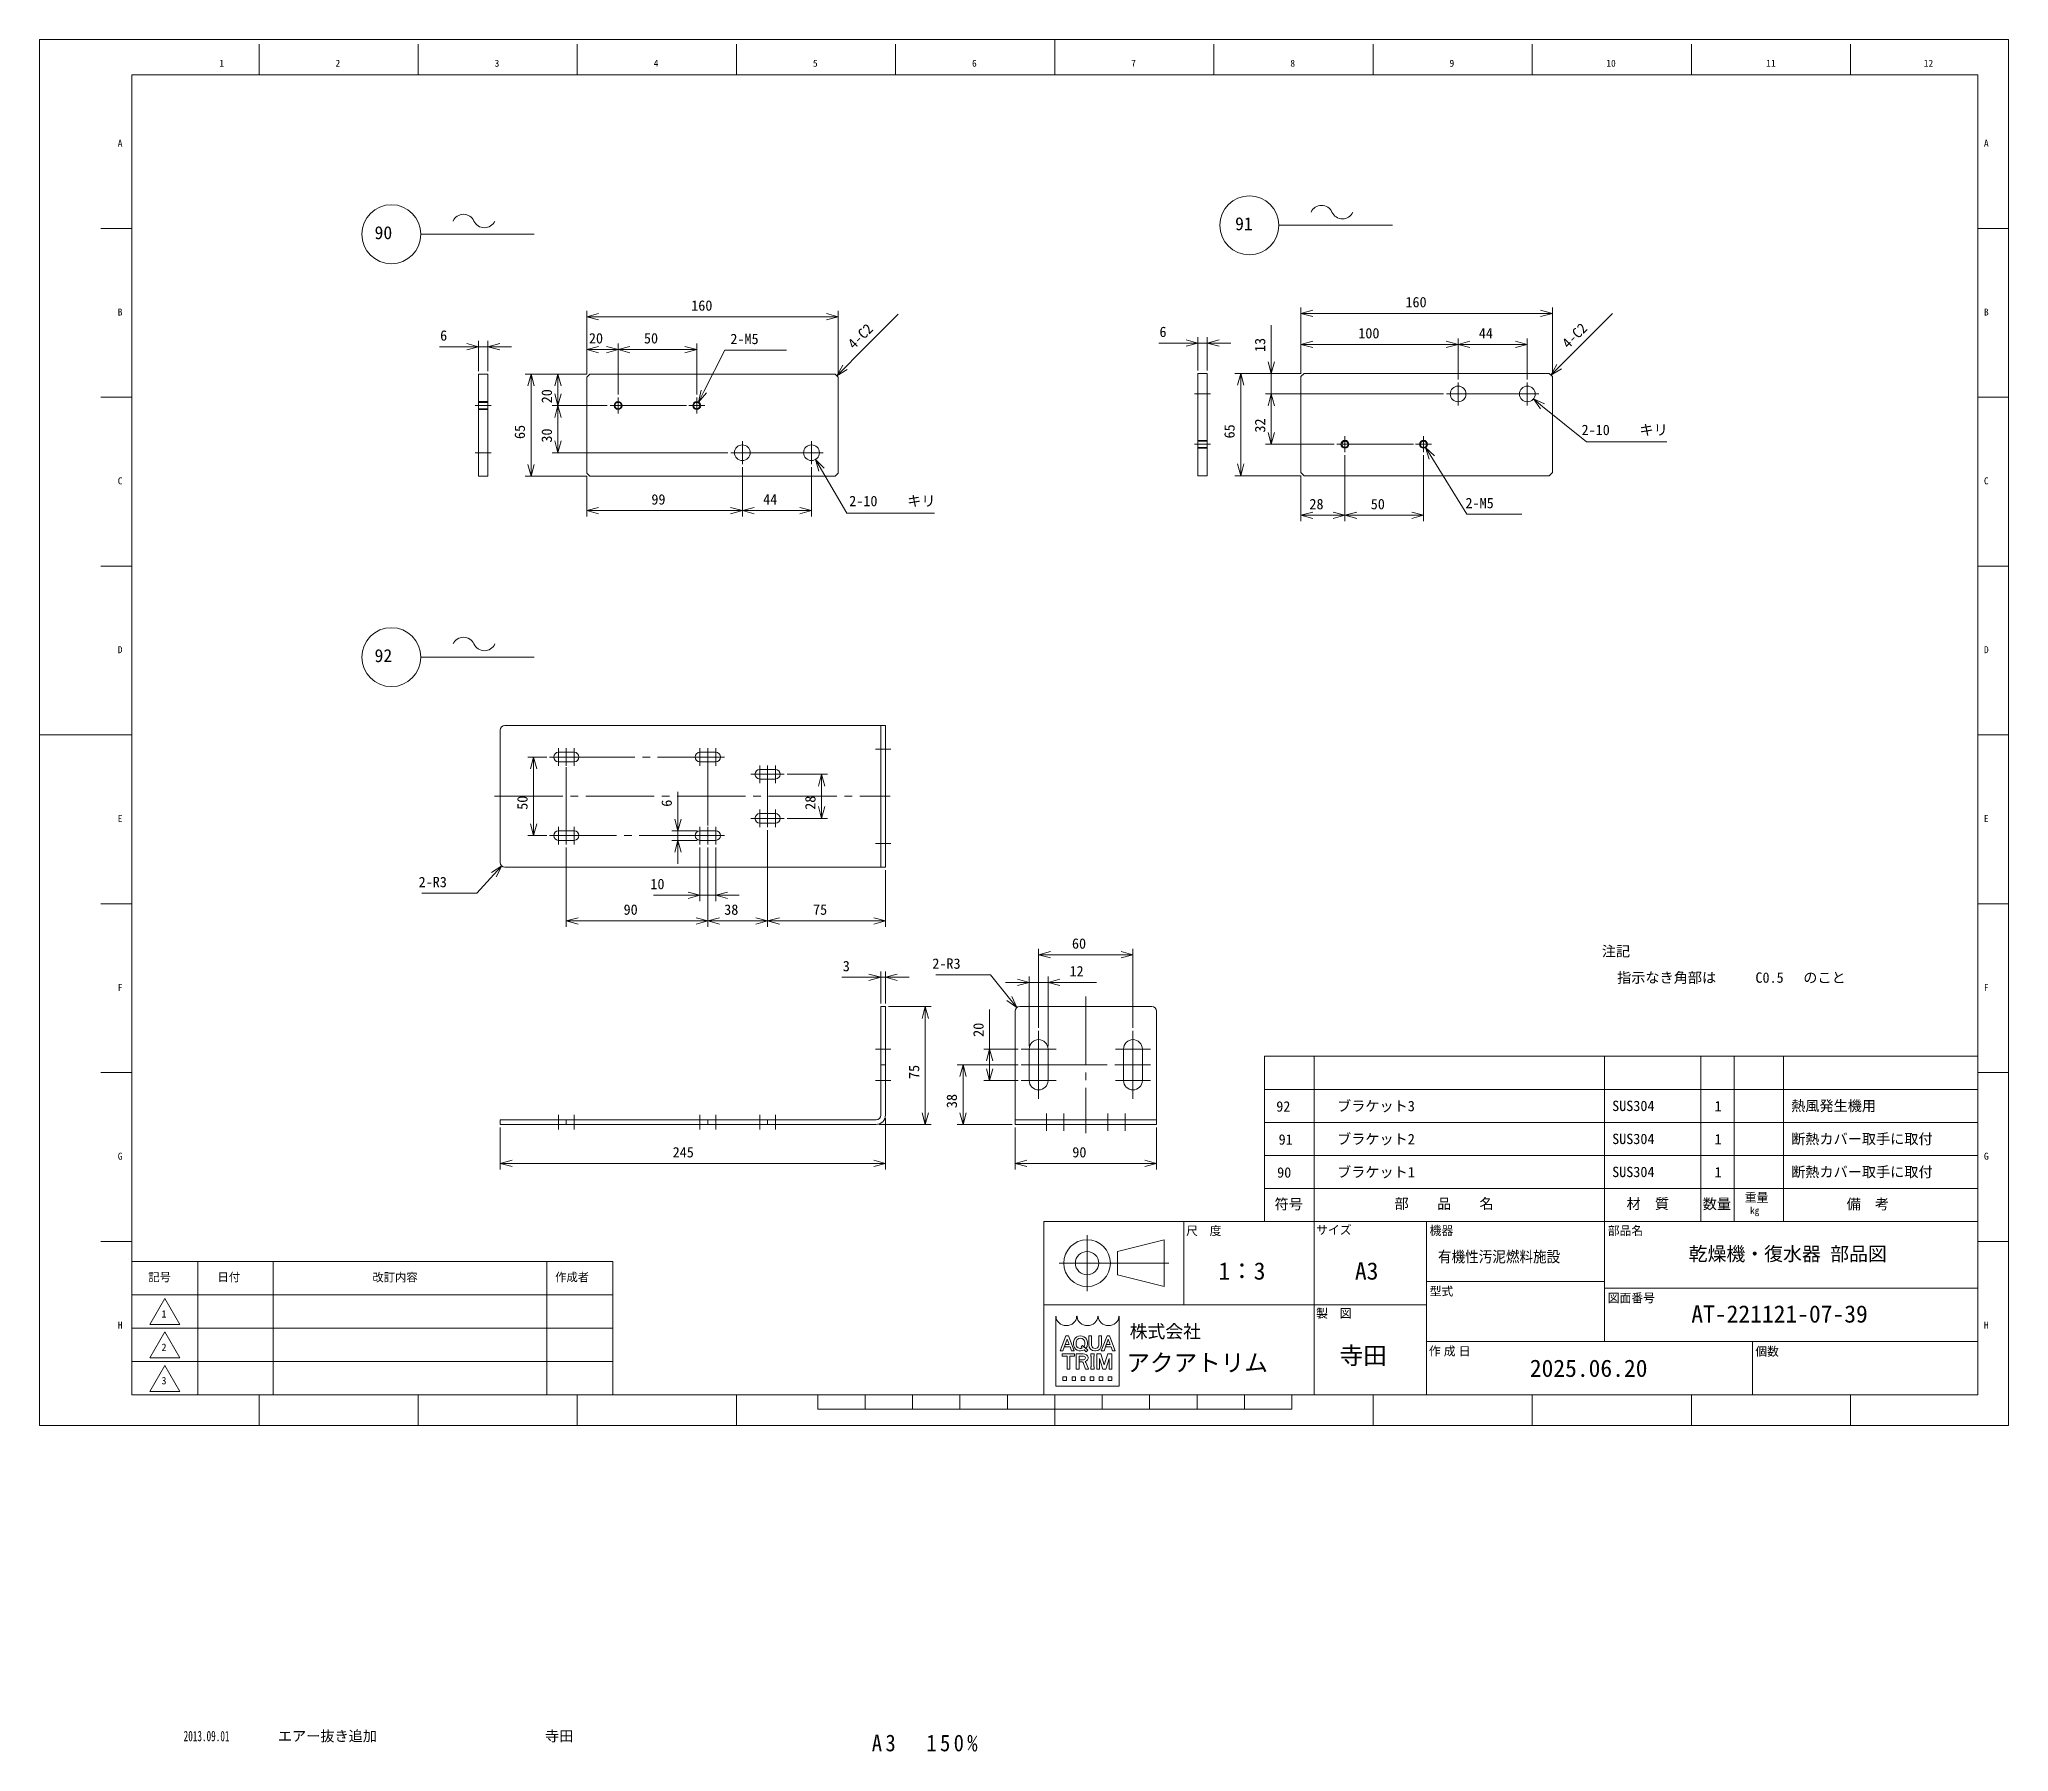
# Model space of a CAD drawing. Units: millimetres at full size. Extents: x -626 to 626, y -640 to 449.
import ezdxf
from ezdxf.enums import TextEntityAlignment as Align

# ---------------------------------------------------------------- set-up
doc = ezdxf.new("R2010")
doc.units = ezdxf.units.MM
doc.header["$LTSCALE"] = 4.84045
doc.linetypes.add('CHAIN2', pattern=[12, 9, -1, 1, -1])
for name, color, linetype, lineweight in [('0-0_90_FRAME', 2, 'Continuous', 9), ('0-1_91_BLANK', 6, 'Continuous', 9), ('0-2_08_DIM', 3, 'Continuous', 9), ('0-3_0', 134, 'Continuous', 9), ('0-4_05_CENTER', 2, 'CHAIN2', 9), ('0-5_04_HIDDEN', 7, 'Continuous', 9), ('0-6_10_DRAFT', 1, 'Continuous', 9)]:
    doc.layers.add(name, color=color, linetype=linetype, lineweight=lineweight)
doc.layers.add('0-7_07_TEXT', color=3, linetype='Continuous')
doc.layers.add('0-8', color=7, linetype='Continuous')
doc.styles.add('ＭＳ ゴシック', font='')
doc.styles.add('ＭＳ Ｐゴシック', font='')
doc.styles.get('ＭＳ ゴシック').set_extended_font_data('MS Gothic')
doc.styles.get('ＭＳ Ｐゴシック').set_extended_font_data('MS PGothic')

# ---------------------------------------------------------------- blocks, each defined once
blk = doc.blocks.new('p1ba05')
at = {"layer": '0-2_08_DIM'}
for centre, start, end in [((-2.954, 0.285), 24.22764, 155.57578), ((0, 1.621), 204.22764, 335.57578)]:
    blk.add_arc(centre, 1.621, start, end, dxfattribs=at)
blk = doc.blocks.new('M5tz_1_1')
at = {"layer": '0-3_0'}
for radius in [2.5, 2.5, 2, 2]:
    blk.add_circle((0, 0), radius, dxfattribs=at)
at = {"layer": '0-4_05_CENTER'}
for p, q in [((5.06, 0), (-5.06, 0)), ((0, -5.06), (0, 5.06))]:
    blk.add_line(p, q, dxfattribs=at)
blk = doc.blocks.new('AM_BALLOON1')
at = {"layer": '0-2_08_DIM'}
blk.add_circle((0, 0), 5, dxfattribs=at)
blk = doc.blocks.new('_Open30')
at = {"layer": '0-2_08_DIM'}
blk.add_line((0, 0), (-1, 0), dxfattribs=at)
blk.add_lwpolyline([(-1, 0.2679), (0, 0), (-1, -0.2679)], dxfattribs=at)

msp = doc.modelspace()

# ---------------------------------------------------------------- linework, layer by layer
at = {"layer": '0-0_90_FRAME'}
for p, q in [((-486.544, 426.627), (-486.544, 446.23)), ((-385.321, 426.627), (-385.321, 446.23)), ((-284.098, 426.627), (-284.098, 446.23)), ((-182.874, 426.627), (-182.874, 446.23)), ((-81.651, 426.627), (-81.651, 446.23)), ((120.795, 426.627), (120.795, 446.23)), ((222.019, 426.627), (222.019, 446.23)), ((323.242, 426.627), (323.242, 446.23)), ((424.465, 426.627), (424.465, 446.23)), ((525.689, 426.627), (525.689, 446.23)), ((-567.497, 329.031), (-587.099, 329.031)), ((626.244, 329.031), (606.641, 329.031)), ((-567.497, 221.662), (-587.099, 221.662)), ((626.244, 221.662), (606.641, 221.662)), ((-567.497, 114.293), (-587.099, 114.293)), ((626.244, 114.293), (606.641, 114.293)), ((-567.497, -100.445), (-587.099, -100.445)), ((626.244, -100.445), (606.641, -100.445)), ((152.977, -197.466), (152.977, -302.466)), ((152.977, -197.466), (606.641, -197.466)), ((184.477, -197.466), (184.477, -302.466)), ((369.249, -197.466), (369.249, -302.466)), ((430.581, -197.466), (430.581, -302.466)), ((451.581, -197.466), (451.581, -302.466)), ((483.081, -197.466), (483.081, -302.466)), ((-567.497, -207.814), (-587.099, -207.814)), ((626.244, -207.814), (606.641, -207.814)), ((152.977, -218.466), (606.641, -218.466)), ((152.977, -239.466), (606.641, -239.466)), ((152.977, -260.466), (606.641, -260.466)), ((152.977, -281.466), (606.641, -281.466)), ((-567.497, -315.183), (-587.099, -315.183)), ((626.244, -315.183), (606.641, -315.183)), ((26.674, -375.219), (28.267, -375.219)), ((31.889, -384.779), (28.267, -375.219)), ((41.205, -380.946), (41.205, -375.219)), ((42.934, -375.219), (41.205, -375.219)), ((42.934, -380.598), (42.934, -375.219)), ((49.274, -380.946), (49.274, -375.219)), ((52.799, -375.219), (54.391, -375.219)), ((58.014, -384.779), (54.391, -375.219)), ((23.051, -384.825), (23.051, -384.779)), ((23.051, -384.825), (24.776, -384.825)), ((24.298, -386.746), (32.175, -386.746)), ((24.298, -386.746), (24.298, -388.091)), ((24.298, -388.091), (27.179, -388.091)), ((24.776, -384.825), (27.47, -377.258)), ((25.716, -382.292), (26.236, -380.832)), ((25.716, -382.292), (29.263, -382.292)), ((26.236, -380.832), (28.743, -380.832)), ((28.743, -380.832), (27.47, -377.258)), ((29.293, -388.091), (32.175, -388.091)), ((31.479, -379.445), (31.479, -380.598)), ((31.889, -384.825), (31.889, -384.779)), ((32.175, -386.746), (32.175, -388.091)), ((33.08, -379.558), (33.08, -380.481)), ((33.27, -386.746), (33.27, -396.352)), ((33.27, -386.746), (37.688, -386.746)), ((34.999, -388.091), (37.919, -388.091)), ((36.27, -382.278), (37.121, -381.374)), ((36.27, -382.278), (37.055, -383.041)), ((37.121, -381.374), (40.679, -384.306)), ((38.147, -382.174), (39.385, -383.194)), ((38.232, -384.187), (39.567, -385.487)), ((38.715, -379.558), (38.715, -380.481)), ((39.567, -385.487), (40.679, -384.306)), ((40.317, -379.445), (40.317, -380.598)), ((42.439, -386.746), (44.552, -386.746)), ((42.439, -386.746), (42.439, -388.091)), ((44.552, -386.746), (44.552, -388.091)), ((45.527, -384.825), (44.951, -384.825)), ((46.283, -386.746), (48.792, -386.746)), ((51.086, -393.723), (48.792, -386.746)), ((49.176, -384.825), (49.176, -384.779)), ((49.176, -384.825), (50.901, -384.825)), ((50.901, -384.825), (53.595, -377.258)), ((51.086, -393.723), (53.38, -386.746)), ((51.841, -382.292), (52.361, -380.832)), ((51.841, -382.292), (55.388, -382.292)), ((52.361, -380.832), (54.868, -380.832)), ((55.89, -386.746), (53.38, -386.746)), ((54.868, -380.832), (53.595, -377.258)), ((58.014, -384.825), (58.014, -384.779)), ((27.372, -396.352), (27.372, -388.283)), ((27.372, -396.352), (29.101, -396.352)), ((29.101, -396.352), (29.101, -388.283)), ((35.056, -391.8), (35.056, -390.455)), ((35.056, -390.455), (37.919, -390.455)), ((35.056, -391.8), (36.943, -391.8)), ((37.656, -392.281), (39.118, -396.352)), ((39.118, -396.352), (40.982, -396.352)), ((39.326, -392.221), (40.982, -396.275)), ((40.982, -396.275), (40.982, -396.352)), ((42.439, -396.352), (42.439, -395.007)), ((42.631, -394.815), (42.631, -388.283)), ((44.36, -394.815), (44.36, -388.283)), ((50.221, -396.352), (48.01, -389.628)), ((50.221, -396.352), (51.95, -396.352)), ((51.95, -396.352), (54.161, -389.628)), ((-486.544, -432.295), (-486.544, -412.78)), ((-385.321, -432.295), (-385.321, -412.78)), ((-284.098, -432.295), (-284.098, -412.78)), ((-182.874, -432.295), (-182.874, -412.78)), ((24.779, -401.383), (24.779, -403.688)), ((30.542, -401.383), (30.542, -403.688)), ((36.306, -401.383), (36.306, -403.688)), ((42.069, -401.383), (42.069, -403.688)), ((47.833, -401.383), (47.833, -403.688)), ((55.902, -401.383), (55.902, -403.688)), ((222.019, -432.295), (222.019, -412.78)), ((323.242, -432.295), (323.242, -412.78)), ((424.465, -432.295), (424.465, -412.78)), ((525.689, -432.295), (525.689, -412.78))]:
    msp.add_line(p, q, dxfattribs=at)
at = {"layer": '0-0_90_FRAME', "color": 6}
for p, q in [((19.572, 449.254), (19.572, 426.627)), ((-626.244, 6.924), (-567.497, 6.924)), ((626.244, 6.924), (606.641, 6.924)), ((-131.215, -421.827), (-131.215, -412.78)), ((-101.057, -421.827), (-101.057, -412.78)), ((-70.9, -421.827), (-70.9, -412.78)), ((-40.743, -421.827), (-40.743, -412.78)), ((-10.585, -421.827), (-10.585, -412.78)), ((19.572, -432.295), (19.572, -412.78)), ((49.73, -421.827), (49.73, -412.78)), ((79.887, -421.827), (79.887, -412.78)), ((110.044, -421.827), (110.044, -412.78)), ((140.202, -421.827), (140.202, -412.78)), ((170.359, -421.827), (170.359, -412.78)), ((-131.215, -421.827), (170.359, -421.827))]:
    msp.add_line(p, q, dxfattribs=at)
at = {"layer": '0-0_90_FRAME', "color": 134}
for p, q in [((40.114, -346.804), (40.114, -311.164)), ((101.742, -355.502), (101.742, -302.466)), ((184.477, -412.78), (184.477, -302.466)), ((255.963, -412.78), (255.963, -302.466)), ((369.249, -302.466), (369.249, -378.837)), ((-525.497, -412.78), (-525.497, -327.923)), ((-477.497, -412.78), (-477.497, -327.923)), ((-303.497, -412.78), (-303.497, -327.923)), ((22.294, -328.984), (92.089, -328.984)), ((-567.497, -349.137), (-261.497, -349.137)), ((255.963, -340.652), (369.249, -340.652)), ((369.249, -344.894), (606.641, -344.894)), ((255.963, -355.502), (12.642, -355.502)), ((-567.497, -370.351), (-261.497, -370.351)), ((255.963, -378.837), (606.641, -378.837)), ((463.37, -378.837), (463.37, -412.78)), ((-567.497, -391.566), (-261.497, -391.566))]:
    msp.add_line(p, q, dxfattribs=at)
at = {"layer": '0-0_90_FRAME', "color": 6}
msp.add_lwpolyline([(-567.497, -412.78), (606.641, -412.78), (606.641, 426.627), (-567.497, 426.627)], close=True, dxfattribs=at)
at = {"layer": '0-0_90_FRAME', "color": 134}
for points in [[(12.642, -412.78), (606.641, -412.78), (606.641, -302.466), (12.642, -302.466)], [(59.419, -321.559), (89.119, -314.134), (89.119, -343.834), (59.419, -336.409)], [(-567.497, -412.78), (-261.497, -412.78), (-261.497, -327.923), (-567.497, -327.923)], [(-556.043, -368.098), (-546.497, -351.563), (-536.951, -368.098)], [(-556.043, -389.313), (-546.497, -372.778), (-536.951, -389.313)], [(-556.043, -410.527), (-546.497, -393.992), (-536.951, -410.527)]]:
    msp.add_lwpolyline(points, close=True, dxfattribs=at)
at = {"layer": '0-0_90_FRAME'}
for points in [[(60.513, -362.767), (60.513, -407.146), (20.168, -407.146), (20.168, -362.767)], [(23.051, -384.825), (23.051, -384.779), (26.674, -375.219)], [(47.545, -380.598), (47.545, -375.219), (49.274, -375.219)], [(49.176, -384.825), (49.176, -384.779), (52.799, -375.219)], [(31.889, -384.825), (30.164, -384.825), (29.263, -382.292)], [(33.27, -396.352), (34.999, -396.352), (34.999, -388.091)], [(46.283, -386.746), (46.283, -396.352), (48.012, -396.352), (48.01, -389.628)], [(54.161, -389.628), (54.161, -396.352), (55.89, -396.352), (55.89, -386.746)], [(58.014, -384.825), (56.289, -384.825), (55.388, -382.292)], [(42.439, -396.352), (44.552, -396.352), (44.552, -395.007)], [(24.779, -401.383), (27.084, -401.383), (27.084, -403.688), (24.779, -403.688)], [(30.542, -401.383), (32.848, -401.383), (32.848, -403.688), (30.542, -403.688)], [(36.306, -401.383), (38.611, -401.383), (38.611, -403.688), (36.306, -403.688)], [(42.069, -401.383), (44.375, -401.383), (44.375, -403.688), (42.069, -403.688)], [(47.833, -401.383), (50.138, -401.383), (50.138, -403.688), (47.833, -403.688)], [(55.902, -401.383), (53.597, -401.383), (53.597, -403.688), (55.902, -403.688)]]:
    msp.add_lwpolyline(points, dxfattribs=at)
at = {"layer": '0-0_90_FRAME', "color": 134}
for radius in [14.85, 7.425]:
    msp.add_circle((40.114, -328.984), radius, dxfattribs=at)
at = {"layer": '0-0_90_FRAME'}
for centre, radius, start, end in [((20.168, -362.959), 0.192, 0, 90), ((33.616, -362.959), 0.192, 0, 180), ((33.616, -362.959), 0.192, 0, 90), ((47.065, -362.959), 0.192, 0, 180), ((60.513, -362.959), 0.192, 90, 180), ((27.179, -388.283), 0.192, 0, 90), ((29.293, -388.283), 0.192, 90, 180), ((37.878, -389.273), 1.183, 271.99706, 88.00294), ((45.266, -380.772), 4.065, 182.45003, 265.55526), ((42.439, -388.283), 0.192, 0, 90), ((46.363, -380.643), 3.43, 179.25279, 218.96457), ((45.239, -379.998), 3.198, 241.15773, 298.84227), ((44.552, -388.283), 0.192, 90, 180), ((45.212, -380.772), 4.065, 274.44474, 357.54997), ((44.115, -380.643), 3.43, 321.03543, 0.74721), ((36.943, -392.568), 0.768, 21.9283, 90), ((38.164, -392.697), 1.256, 22.27295, 58.55311), ((42.439, -394.815), 0.192, 270, 0), ((44.552, -394.815), 0.192, 180, 270)]:
    msp.add_arc(centre, radius, start, end, dxfattribs=at)
for centre, major_axis, ratio, start_param, end_param in [((26.892, -362.959), (-6.532, 0), 0.882353, 6.28318531, 9.42477796), ((40.34, -362.959), (-6.532, 0), 0.882353, 6.28318531, 9.42477796), ((53.789, -362.959), (-6.532, 0), 0.882353, 6.28318531, 9.42477796), ((35.898, -379.445), (-4.419, 0), 0.956522, 3.14159265, 6.28318531), ((35.898, -380.598), (-4.419, 0), 0.956522, 6.28318531, 8.41045586), ((35.898, -379.558), (2.818, 0), 0.994718, 6.28318531, 9.42477796), ((35.898, -380.485), (2.818, 0), 0.995036, 3.14159265, 5.13549259), ((37.688, -389.273), (-3.101, 0), 0.81482, 1.94406945, 4.71238898), ((35.898, -380.485), (2.818, 0), 0.995036, 5.63666712, 6.28318531), ((35.898, -380.598), (-4.419, 0), 0.956522, 2.48020459, 3.14159265)]:
    msp.add_ellipse(centre, major_axis=major_axis, ratio=ratio, start_param=start_param, end_param=end_param, dxfattribs=at)
at = {"layer": '0-1_91_BLANK'}
msp.add_lwpolyline([(-626.244, -432.295), (626.244, -432.295), (626.244, 449.254), (-626.244, 449.254)], close=True, dxfattribs=at)
at = {"layer": '0-2_08_DIM'}
for p, q in [((162.157, 331.033), (234.289, 331.033)), ((-383.575, 325.341), (-311.443, 325.341)), ((-278.148, 236.269), (-278.148, 276.618)), ((-118.148, 236.269), (-118.148, 276.618)), ((176.114, 236.641), (176.114, 278.785)), ((336.114, 236.641), (336.114, 278.785)), ((-270.648, 272.868), (-125.648, 272.868)), ((157.287, 244.266), (157.287, 267.516)), ((328.614, 275.035), (183.614, 275.035)), ((-354.477, 253.817), (-371.727, 253.817)), ((-346.977, 238.269), (-346.977, 257.567)), ((-340.977, 253.817), (-346.977, 253.817)), ((-340.977, 238.269), (-340.977, 257.567)), ((-333.477, 253.817), (-325.977, 253.817)), ((-278.148, 236.269), (-278.148, 255.772)), ((-265.648, 252.022), (-270.648, 252.022)), ((-258.148, 223.329), (-258.148, 255.772)), ((-258.148, 223.329), (-258.148, 255.772)), ((-250.648, 252.022), (-215.648, 252.022)), ((-208.148, 223.329), (-208.148, 255.772)), ((103.043, 256.126), (85.793, 256.126)), ((110.543, 238.641), (110.543, 259.876)), ((116.543, 256.126), (110.543, 256.126)), ((116.543, 238.641), (116.543, 259.876)), ((124.043, 256.126), (131.543, 256.126)), ((176.114, 236.641), (176.114, 259.015)), ((183.614, 255.265), (268.614, 255.265)), ((276.114, 232.982), (276.114, 259.015)), ((276.114, 232.982), (276.114, 259.015)), ((283.614, 255.265), (312.614, 255.265)), ((320.114, 232.982), (320.114, 259.015)), ((-278.023, 236.394), (-317.303, 236.394)), ((-313.553, 228.894), (-313.553, 178.894)), ((-278.023, 236.394), (-300.148, 236.394)), ((-296.398, 223.894), (-296.398, 228.894)), ((176.239, 236.766), (134.075, 236.766)), ((137.825, 229.266), (137.825, 179.266)), ((176.239, 236.766), (153.537, 236.766)), ((157.287, 223.766), (157.287, 236.766)), ((-265.083, 216.394), (-300.148, 216.394)), ((-265.083, 216.394), (-300.148, 216.394)), ((266.898, 223.766), (153.537, 223.766)), ((266.898, 223.766), (153.537, 223.766)), ((157.287, 216.266), (157.287, 208.766)), ((157.287, 216.266), (157.287, 199.266)), ((-296.398, 208.894), (-296.398, 193.894)), ((197.18, 191.766), (153.537, 191.766)), ((-188.364, 186.394), (-300.148, 186.394)), ((-179.148, 177.178), (-179.148, 145.816)), ((-179.148, 177.178), (-179.148, 145.816)), ((-135.148, 177.178), (-135.148, 145.816)), ((204.114, 184.832), (204.114, 142.831)), ((204.114, 184.832), (204.114, 142.831)), ((254.114, 184.832), (254.114, 142.831)), ((-278.023, 171.394), (-317.303, 171.394)), ((-278.148, 171.519), (-278.148, 145.816)), ((176.239, 171.766), (134.075, 171.766)), ((176.114, 171.891), (176.114, 142.831)), ((-186.648, 149.566), (-270.648, 149.566)), ((-171.648, 149.566), (-142.648, 149.566)), ((196.614, 146.581), (183.614, 146.581)), ((211.614, 146.581), (246.614, 146.581)), ((-383.575, 56.374), (-311.443, 56.374)), ((-303.573, -7.117), (-315.633, -7.117)), ((-311.883, -49.617), (-311.883, -14.617)), ((-150.629, -18.117), (-125.009, -18.117)), ((-220.138, -46.617), (-220.138, -29.367)), ((-128.759, -38.617), (-128.759, -25.617)), ((-150.629, -46.117), (-125.009, -46.117)), ((-303.573, -57.117), (-315.633, -57.117)), ((-207.976, -54.117), (-223.888, -54.117)), ((-207.976, -60.117), (-223.888, -60.117)), ((-220.138, -60.117), (-220.138, -54.117)), ((-163.101, -53.588), (-163.101, -115.056)), ((-163.101, -53.588), (-163.101, -115.056)), ((-291.101, -64.588), (-291.101, -115.056)), ((-220.138, -67.617), (-220.138, -75.117)), ((-206.101, -64.588), (-206.101, -98.77)), ((-201.101, -64.588), (-201.101, -115.056)), ((-201.101, -64.588), (-201.101, -115.056)), ((-196.101, -64.588), (-196.101, -98.77)), ((-88.101, -78.992), (-88.101, -115.056)), ((-213.601, -95.02), (-235.726, -95.02)), ((-196.101, -95.02), (-206.101, -95.02)), ((-188.601, -95.02), (-181.101, -95.02)), ((-208.601, -111.306), (-283.601, -111.306)), ((-193.601, -111.306), (-170.601, -111.306)), ((-155.601, -111.306), (-95.601, -111.306)), ((9.295, -179.292), (9.295, -129.117)), ((16.795, -132.867), (61.795, -132.867)), ((69.295, -179.292), (69.295, -129.117)), ((-98.601, -147.217), (-115.851, -147.217)), ((-91.101, -163.952), (-91.101, -143.467)), ((-88.101, -147.217), (-91.101, -147.217)), ((-88.101, -163.952), (-88.101, -143.467)), ((-80.601, -147.217), (-73.101, -147.217)), ((3.295, -190.952), (3.295, -146.706)), ((15.295, -190.952), (15.295, -146.706)), ((-4.205, -150.456), (-11.705, -150.456)), ((3.295, -150.456), (15.295, -150.456)), ((22.795, -150.456), (46.045, -150.456)), ((-86.226, -165.827), (-59.024, -165.827)), ((-62.774, -233.327), (-62.774, -173.327)), ((-21.837, -192.827), (-21.837, -167.702)), ((-3.67, -192.827), (-25.587, -192.827)), ((-21.837, -205.327), (-21.837, -200.327)), ((-3.67, -202.827), (-42.525, -202.827)), ((-38.775, -210.327), (-38.775, -233.327)), ((-3.67, -212.827), (-25.587, -212.827)), ((-88.101, -236.702), (-88.101, -269.356)), ((-333.101, -242.702), (-333.101, -269.356)), ((-92.226, -240.827), (-59.024, -240.827)), ((-7.58, -240.827), (-42.525, -240.827)), ((-5.705, -242.702), (-5.705, -269.356)), ((84.295, -242.702), (84.295, -269.356)), ((-95.601, -265.606), (-325.601, -265.606)), ((1.795, -265.606), (76.795, -265.606))]:
    msp.add_line(p, q, dxfattribs=at)
for points in [[(-113.845, 240.698), (-105.844, 248.699), (-79.971, 274.572)], [(340.418, 241.07), (348.419, 249.071), (374.292, 274.944)], [(-150.969, 251.607), (-190.344, 251.607), (-203.636, 225.318)], [(408.757, 193.252), (357.682, 193.252), (329.817, 215.885)], [(-57.03, 148.028), (-112.605, 148.028), (-128.816, 175.617)], [(316.585, 147.242), (281.71, 147.242), (259.382, 183.267)], [(-382.895, -93.782), (-348.02, -93.782), (-337.173, -81.878)], [(-56.156, -145.635), (-21.281, -145.635), (-9.269, -160.631)]]:
    msp.add_lwpolyline(points, dxfattribs=at)
at = {"layer": '0-3_0'}
for p, q in [((-330.101, 12.883), (-88.101, 12.883)), ((-91.101, 12.883), (-91.101, -77.117)), ((-333.101, -74.117), (-333.101, 9.883)), ((-286.101, -4.117), (-296.101, -4.117)), ((-296.101, -10.117), (-286.101, -10.117)), ((-196.101, -4.117), (-206.101, -4.117)), ((-206.101, -10.117), (-196.101, -10.117)), ((-158.101, -15.117), (-168.101, -15.117)), ((-168.101, -21.117), (-158.101, -21.117)), ((-168.101, -43.117), (-158.101, -43.117)), ((-158.101, -49.117), (-168.101, -49.117)), ((-296.101, -54.117), (-286.101, -54.117)), ((-286.101, -60.117), (-296.101, -60.117)), ((-206.101, -54.117), (-196.101, -54.117)), ((-196.101, -60.117), (-206.101, -60.117)), ((-91.101, -234.827), (-91.101, -165.827)), ((81.295, -165.827), (-2.705, -165.827)), ((84.295, -240.827), (84.295, -168.827)), ((3.295, -192.827), (3.295, -212.827)), ((15.295, -212.827), (15.295, -192.827)), ((63.295, -192.827), (63.295, -212.827)), ((75.295, -212.827), (75.295, -192.827))]:
    msp.add_line(p, q, dxfattribs=at)
for points in [[(-340.977, 171.394), (-340.977, 236.394), (-346.977, 236.394), (-346.977, 171.394)], [(-276.148, 171.394), (-120.148, 171.394), (-118.148, 173.394), (-118.148, 234.394), (-120.148, 236.394), (-276.148, 236.394), (-278.148, 234.394), (-278.148, 173.394)], [(116.543, 236.766), (116.543, 171.766), (110.543, 171.766), (110.543, 236.766)], [(178.114, 236.766), (334.114, 236.766), (336.114, 234.766), (336.114, 173.766), (334.114, 171.766), (178.114, 171.766), (176.114, 173.766), (176.114, 234.766)]]:
    msp.add_lwpolyline(points, close=True, dxfattribs=at)
for points in [[(-88.101, 12.883), (-88.101, -77.117), (-330.101, -77.117)], [(-91.101, -165.827), (-88.101, -165.827), (-88.101, -234.827)], [(-5.705, -168.827), (-5.705, -240.827), (84.295, -240.827)], [(-94.101, -240.827), (-333.101, -240.827), (-333.101, -237.827), (-94.101, -237.827)]]:
    msp.add_lwpolyline(points, dxfattribs=at)
for centre in [(276.114, 223.766), (320.114, 223.766), (-179.148, 186.394), (-135.148, 186.394)]:
    msp.add_circle(centre, 5, dxfattribs=at)
for centre, radius, start, end in [((-330.101, 9.883), 3, 90, 180), ((-296.101, -7.117), 3, 90, 270), ((-286.101, -7.117), 3, 270, 90), ((-206.101, -7.117), 3, 90, 270), ((-196.101, -7.117), 3, 270, 90), ((-168.101, -18.117), 3, 90, 270), ((-158.101, -18.117), 3, 270, 90), ((-168.101, -46.117), 3, 90, 270), ((-158.101, -46.117), 3, 270, 90), ((-296.101, -57.117), 3, 90, 270), ((-286.101, -57.117), 3, 270, 90), ((-206.101, -57.117), 3, 90, 270), ((-196.101, -57.117), 3, 270, 90), ((-330.101, -74.117), 3, 180, 270), ((-2.705, -168.827), 3, 90, 180), ((81.295, -168.827), 3, 0, 90), ((9.295, -192.827), 6, 0, 180), ((69.295, -192.827), 6, 0, 180), ((9.295, -212.827), 6, 180, 0), ((69.295, -212.827), 6, 180, 0), ((-94.101, -234.827), 3, 270, 0), ((-94.101, -234.827), 6, 270, 0)]:
    msp.add_arc(centre, radius, start, end, dxfattribs=at)
at = {"layer": '0-4_05_CENTER'}
for p, q in [((276.114, 231.107), (276.114, 216.425)), ((320.114, 231.107), (320.114, 216.425)), ((-349.03, 216.394), (-338.924, 216.394)), ((-258.148, 216.394), (-208.148, 216.394)), ((108.49, 223.766), (118.596, 223.766)), ((283.455, 223.766), (268.773, 223.766)), ((276.114, 223.766), (320.114, 223.766)), ((327.455, 223.766), (312.773, 223.766)), ((-179.148, 179.053), (-179.148, 193.735)), ((-135.148, 179.053), (-135.148, 193.735)), ((108.49, 191.766), (118.596, 191.766)), ((204.114, 191.766), (254.114, 191.766)), ((-349.03, 186.394), (-338.924, 186.394)), ((-171.807, 186.394), (-186.489, 186.394)), ((-179.148, 186.394), (-135.148, 186.394)), ((-127.807, 186.394), (-142.489, 186.394)), ((-301.698, -7.117), (-280.504, -7.117)), ((-296.101, -1.52), (-296.101, -12.713)), ((-291.101, -1.52), (-291.101, -12.713)), ((-286.101, -1.52), (-286.101, -12.713)), ((-211.698, -7.117), (-190.504, -7.117)), ((-206.101, -1.52), (-206.101, -12.713)), ((-201.101, -1.52), (-201.101, -12.713)), ((-196.101, -1.52), (-196.101, -12.713)), ((-168.101, -12.52), (-168.101, -23.713)), ((-163.101, -12.52), (-163.101, -23.713)), ((-158.101, -12.52), (-158.101, -23.713)), ((-84.678, -2.117), (-94.535, -2.117)), ((-173.698, -18.117), (-152.504, -18.117)), ((-163.101, -18.117), (-163.101, -46.117)), ((-336.855, -32.117), (-85.035, -32.117)), ((-173.698, -46.117), (-152.504, -46.117)), ((-168.101, -51.713), (-168.101, -40.52)), ((-163.101, -51.713), (-163.101, -40.52)), ((-158.101, -51.713), (-158.101, -40.52)), ((-301.698, -57.117), (-280.504, -57.117)), ((-296.101, -62.713), (-296.101, -51.52)), ((-291.101, -62.713), (-291.101, -51.52)), ((-286.101, -62.713), (-286.101, -51.52)), ((-211.698, -57.117), (-190.504, -57.117)), ((-206.101, -62.713), (-206.101, -51.52)), ((-201.101, -62.713), (-201.101, -51.52)), ((-196.101, -62.713), (-196.101, -51.52)), ((-84.678, -62.117), (-94.535, -62.117)), ((39.295, -159.373), (39.295, -246.28)), ((9.295, -224.486), (9.295, -181.167)), ((69.295, -224.486), (69.295, -181.167)), ((-84.678, -192.827), (-94.535, -192.827)), ((-1.795, -192.827), (20.384, -192.827)), ((58.205, -192.827), (80.384, -192.827)), ((-84.678, -212.827), (-94.535, -212.827)), ((-1.795, -202.827), (20.384, -202.827)), ((-1.795, -212.827), (20.384, -212.827)), ((9.295, -202.827), (69.295, -202.827)), ((58.205, -202.827), (80.384, -202.827)), ((58.205, -212.827), (80.384, -212.827)), ((-296.101, -243.95), (-296.101, -234.7)), ((-286.101, -243.95), (-286.101, -234.7)), ((-206.101, -243.95), (-206.101, -234.7)), ((-196.101, -243.95), (-196.101, -234.7)), ((-168.101, -243.95), (-168.101, -234.7)), ((-158.101, -243.95), (-158.101, -234.7)), ((14.295, -244.834), (14.295, -233.799)), ((25.295, -244.834), (25.295, -233.799)), ((53.295, -244.834), (53.295, -233.799)), ((64.295, -244.834), (64.295, -233.799))]:
    msp.add_line(p, q, dxfattribs=at)
msp.add_lwpolyline([(-291.101, -7.117), (-201.101, -7.117), (-201.101, -57.117), (-291.101, -57.117)], close=True, dxfattribs=at)
at = {"layer": '0-5_04_HIDDEN'}
for p, q in [((-346.977, 218.894), (-340.977, 218.894)), ((-346.977, 218.394), (-340.977, 218.394)), ((-346.977, 214.394), (-340.977, 214.394)), ((-346.977, 213.894), (-340.977, 213.894)), ((110.543, 194.266), (116.543, 194.266)), ((110.543, 193.766), (116.543, 193.766)), ((110.543, 189.766), (116.543, 189.766)), ((110.543, 189.266), (116.543, 189.266)), ((84.295, -237.827), (-5.705, -237.827))]:
    msp.add_line(p, q, dxfattribs=at)
at = {"layer": '0-6_10_DRAFT'}
for p, q in [((-88.101, -202.827), (-91.101, -202.827)), ((-291.101, -240.827), (-291.101, -237.827)), ((-201.101, -240.827), (-201.101, -237.827)), ((-163.101, -240.827), (-163.101, -237.827))]:
    msp.add_line(p, q, dxfattribs=at)

# ---------------------------------------------------------------- block references
at = {"layer": '0-2_08_DIM'}
for name, p, xscale, yscale in [('AM_BALLOON1', (-402.347, 325.356), 3.75, 3.75), ('AM_BALLOON1', (143.385, 331.048), 3.75, 3.75), ('p1ba05', (202.53, 335.136), 4.5, 4.5), ('p1ba05', (-343.202, 329.444), 4.5, 4.5), ('_Open30', (336.114, 275.035), 7.5, 7.5), ('_Open30', (-118.148, 272.868), 7.5, 7.5), ('_Open30', (-346.977, 253.817), 7.5, 7.5), ('_Open30', (-258.148, 252.022), 7.5, 7.5), ('_Open30', (-208.148, 252.022), 7.5, 7.5), ('_Open30', (110.543, 256.126), 7.5, 7.5), ('_Open30', (276.114, 255.265), 7.5, 7.5), ('_Open30', (320.114, 255.265), 7.5, 7.5), ('_Open30', (-179.148, 149.566), 7.5, 7.5), ('_Open30', (-135.148, 149.566), 7.5, 7.5), ('_Open30', (204.114, 146.581), 7.5, 7.5), ('_Open30', (254.114, 146.581), 7.5, 7.5), ('AM_BALLOON1', (-402.347, 56.389), 3.75, 3.75), ('p1ba05', (-343.202, 60.477), 4.5, 4.5), ('_Open30', (-206.101, -95.02), 7.5, 7.5), ('_Open30', (-201.101, -111.306), 7.5, 7.5), ('_Open30', (-163.101, -111.306), 7.5, 7.5), ('_Open30', (-88.101, -111.306), 7.5, 7.5), ('_Open30', (69.295, -132.867), 7.5, 7.5), ('_Open30', (-91.101, -147.217), 7.5, 7.5), ('_Open30', (3.295, -150.456), 7.5, 7.5), ('_Open30', (-88.101, -265.606), 7.5, 7.5), ('_Open30', (84.295, -265.606), 7.5, 7.5)]:
    msp.add_blockref(name, p, dxfattribs=dict(at, xscale=xscale, yscale=yscale))
at = {"layer": '0-2_08_DIM', "xscale": 7.5, "yscale": 7.5}
for p, rotation in [((176.114, 275.035), 180), ((-278.148, 272.868), 180), ((-340.977, 253.817), 180), ((-278.148, 252.022), 180), ((-258.148, 252.022), 180), ((116.543, 256.126), 180), ((176.114, 255.265), 180), ((276.114, 255.265), 180), ((-119.148, 235.394), 225), ((157.287, 236.766), 270), ((335.114, 235.766), 225), ((-313.553, 236.394), 90), ((-296.398, 236.394), 90), ((-207.02, 218.625), 243.17765), ((137.825, 236.766), 90), ((-296.398, 216.394), 270), ((-296.398, 216.394), 90), ((157.287, 223.766), 90), ((157.287, 223.766), 90), ((323.995, 220.614), 140.9153), ((-296.398, 186.394), 270), ((157.287, 191.766), 270), ((255.431, 189.641), 121.79024), ((-313.553, 171.394), 270), ((-132.615, 182.083), 120.43796), ((137.825, 171.766), 270), ((-278.148, 149.566), 180), ((-179.148, 149.566), 180), ((176.114, 146.581), 180), ((204.114, 146.581), 180), ((-311.883, -7.117), 90), ((-128.759, -18.117), 90), ((-311.883, -57.117), 270), ((-220.138, -54.117), 270), ((-128.759, -46.117), 270), ((-220.138, -60.117), 90), ((-332.122, -76.334), 47.65993), ((-196.101, -95.02), 180), ((-291.101, -111.306), 180), ((-201.101, -111.306), 180), ((-163.101, -111.306), 180), ((9.295, -132.867), 180), ((-88.101, -147.217), 180), ((15.295, -150.456), 180), ((-4.581, -166.485), 308.69328), ((-62.774, -165.827), 90), ((-21.837, -192.827), 90), ((-38.775, -202.827), 90), ((-21.837, -212.827), 270), ((-62.774, -240.827), 270), ((-38.775, -240.827), 270), ((-333.101, -265.606), 180), ((-5.705, -265.606), 180)]:
    msp.add_blockref('_Open30', p, dxfattribs=dict(at, rotation=rotation))
at = {"layer": '0-3_0'}
for p in [(-258.148, 216.394), (-208.148, 216.394)]:
    msp.add_blockref('M5tz_1_1', p, dxfattribs=at)
at = {"layer": '0-3_0', "xscale": -1, "rotation": 180}
for p in [(204.114, 191.766), (254.114, 191.766)]:
    msp.add_blockref('M5tz_1_1', p, dxfattribs=at)

# ---------------------------------------------------------------- texts
at = {"layer": '0-0_90_FRAME', "color": 134}
for s, height, style, p in [('1', 4.435, 'ＭＳ ゴシック', (-511.747, 430.532)), ('2', 4.435, 'ＭＳ ゴシック', (-437.949, 430.532)), ('3', 4.435, 'ＭＳ ゴシック', (-336.726, 430.532)), ('4', 4.435, 'ＭＳ ゴシック', (-235.503, 430.532)), ('5', 4.435, 'ＭＳ ゴシック', (-134.279, 430.532)), ('6', 4.435, 'ＭＳ ゴシック', (-33.056, 430.532)), ('7', 4.435, 'ＭＳ ゴシック', (68.167, 430.532)), ('8', 4.435, 'ＭＳ ゴシック', (169.391, 430.532)), ('9', 4.435, 'ＭＳ ゴシック', (270.614, 430.532)), ('10', 4.435, 'ＭＳ ゴシック', (370.325, 430.532)), ('11', 4.435, 'ＭＳ ゴシック', (472.052, 430.532)), ('12', 4.435, 'ＭＳ ゴシック', (572.268, 430.532)), ('A', 4.435, 'ＭＳ ゴシック', (-576.402, 379.691)), ('A', 4.435, 'ＭＳ ゴシック', (610.538, 379.691)), ('B', 4.435, 'ＭＳ ゴシック', (-576.402, 272.322)), ('B', 4.435, 'ＭＳ ゴシック', (610.538, 272.322)), ('C', 4.435, 'ＭＳ ゴシック', (-576.402, 164.953)), ('C', 4.435, 'ＭＳ ゴシック', (610.538, 164.953)), ('D', 4.435, 'ＭＳ ゴシック', (-576.402, 57.584)), ('D', 4.435, 'ＭＳ ゴシック', (610.538, 57.584)), ('E', 4.435, 'ＭＳ ゴシック', (-576.402, -49.785)), ('E', 4.435, 'ＭＳ ゴシック', (610.538, -49.785)), ('F', 4.435, 'ＭＳ ゴシック', (-576.402, -157.154)), ('F', 4.435, 'ＭＳ ゴシック', (610.538, -157.154)), ('G', 4.435, 'ＭＳ ゴシック', (-576.402, -264.523)), ('G', 4.435, 'ＭＳ ゴシック', (610.538, -264.523)), ('尺\u3000度', 5.499, 'ＭＳ Ｐゴシック', (103.087, -312.858)), ('サイズ', 5.499, 'ＭＳ Ｐゴシック', (185.823, -312.299)), ('機器', 5.499, 'ＭＳ Ｐゴシック', (258.002, -312.735)), ('部品名', 5.499, 'ＭＳ Ｐゴシック', (371.287, -312.735)), ('乾燥機・復水器 部品図', 8.798, 'ＭＳ ゴシック', (422.768, -330.098)), ('記号', 5.279, 'ＭＳ Ｐゴシック', (-556.97, -342.13)), ('日付', 5.279, 'ＭＳ Ｐゴシック', (-513, -342.13)), ('改訂内容', 5.279, 'ＭＳ Ｐゴシック', (-414.443, -342.253)), ('作成者', 5.279, 'ＭＳ Ｐゴシック', (-298.206, -342.13)), ('1：3', 11, 'ＭＳ ゴシック', (123.617, -342.772)), ('A3', 11, 'ＭＳ ゴシック', (210.474, -342.772)), ('型式', 5.499, 'ＭＳ Ｐゴシック', (258.002, -351.295)), ('図面番号', 5.499, 'ＭＳ Ｐゴシック', (371.287, -355.538)), ('1', 4.666, 'ＭＳ ゴシック', (-548.565, -365.016)), ('製\u3000図', 5.499, 'ＭＳ Ｐゴシック', (185.823, -365.335)), ('AT-221121-07-39', 11, 'ＭＳ ゴシック', (424.433, -370.106)), ('H', 4.435, 'ＭＳ ゴシック', (-576.402, -371.892)), ('H', 4.435, 'ＭＳ ゴシック', (610.538, -371.892)), ('2', 4.666, 'ＭＳ ゴシック', (-548.565, -386.23)), ('寺田', 11, 'ＭＳ ゴシック', (200.728, -396.564)), ('作 成 日', 5.499, 'ＭＳ Ｐゴシック', (257.484, -389.391)), ('個数', 5.499, 'ＭＳ Ｐゴシック', (465.151, -389.599)), ('2025.06.20', 11, 'ＭＳ ゴシック', (321.716, -404.632)), ('3', 4.666, 'ＭＳ ゴシック', (-548.565, -407.444))]:
    msp.add_text(s, height=height, dxfattribs=dict(at, style=style)).set_placement(p, align=Align.BOTTOM_LEFT)
at = {"layer": '0-0_90_FRAME', "color": 3, "style": 'ＭＳ ゴシック'}
for s, height, p in [('ブラケット3', 6.598, (199.108, -234.367)), ('熱風発生機用', 6.598, (487.915, -234.248)), ('92', 6.598, (160.45, -234.599)), ('SUS304', 6.598, (374.083, -234.248)), ('1', 6.598, (439.174, -234.448)), ('91', 6.598, (161.95, -255.599)), ('ブラケット2', 6.598, (199.108, -255.367)), ('SUS304', 6.598, (374.083, -255.248)), ('1', 6.598, (439.174, -255.448)), ('断熱カバー取手に取付', 6.598, (487.915, -255.248)), ('90', 6.598, (161.013, -276.599)), ('ブラケット1', 6.598, (199.108, -276.367)), ('SUS304', 6.598, (374.083, -276.248)), ('1', 6.598, (439.174, -276.448)), ('断熱カバー取手に取付', 6.598, (487.915, -276.248)), ('符号', 6.598, (159.391, -296.746)), ('部\u3000\u3000品\u3000\u3000名', 6.598, (235.688, -296.42)), ('材\u3000質', 6.598, (383.254, -296.528)), ('数量', 6.598, (431.684, -296.596)), ('重量', 5.499, (458.441, -291.687)), ('備  考', 6.598, (523.222, -296.746)), ('kg', 4.399, (461.756, -299.026)), ('エアー抜き追加', 6.598, (-474.526, -635.021)), ('寺田', 6.598, (-304.616, -635.021))]:
    msp.add_text(s, height=height, dxfattribs=at).set_placement(p, align=Align.BOTTOM_LEFT)
at = {"layer": '0-0_90_FRAME', "color": 134, "style": 'ＭＳ ゴシック', "width": 0.9}
msp.add_text('有機性汚泥燃料施設', height=7.038, dxfattribs=at).set_placement((263.285, -330.529), align=Align.BOTTOM_LEFT)
at = {"layer": '0-0_90_FRAME', "style": 'ＭＳ ゴシック'}
for s, height, p in [('株式会社', 8.315, (67.216, -379.078)), ('アクアトリム', 11, (65.127, -401.107))]:
    msp.add_text(s, height=height, dxfattribs=at).set_placement(p, align=Align.BOTTOM_LEFT)
at = {"layer": '0-0_90_FRAME', "color": 3, "style": 'ＭＳ ゴシック', "width": 0.65}
msp.add_text('2013.09.01', height=6.598, dxfattribs=at).set_placement((-534.501, -635.021), align=Align.BOTTOM_LEFT)
at = {"layer": '0-2_08_DIM'}
for s, style, p in [('160', 'ＭＳ ゴシック', (-211.648, 274.743)), ('160', 'ＭＳ ゴシック', (242.614, 276.91)), ('6', 'ＭＳ ゴシック', (-371.352, 255.692)), ('6', 'ＭＳ ゴシック', (86.168, 258.001)), ('100', 'ＭＳ ゴシック', (212.614, 257.14)), ('44', 'ＭＳ ゴシック', (289.329, 257.14)), ('20', 'ＭＳ ゴシック', (-276.72, 253.897)), ('50', 'ＭＳ ゴシック', (-241.72, 253.903)), ('2-M5', 'ＭＳ ゴシック', (-186.754, 253.489)), ('2-10', 'ＭＳ ゴシック', (354.632, 195.64)), ('キリ', 'ＭＳ Ｐゴシック', (391.489, 195.64)), ('99', 'ＭＳ ゴシック', (-237.006, 151.441)), ('44', 'ＭＳ ゴシック', (-165.934, 151.441)), ('2-10', 'ＭＳ ゴシック', (-111.155, 150.416)), ('キリ', 'ＭＳ Ｐゴシック', (-74.297, 150.416)), ('28', 'ＭＳ ゴシック', (181.543, 148.456)), ('50', 'ＭＳ ゴシック', (220.543, 148.462)), ('2-M5', 'ＭＳ ゴシック', (280.8, 149.123)), ('2-R3', 'ＭＳ ゴシック', (-385.038, -91.907)), ('10', 'ＭＳ ゴシック', (-237.628, -93.145)), ('90', 'ＭＳ ゴシック', (-254.673, -109.431)), ('38', 'ＭＳ ゴシック', (-190.673, -109.431)), ('75', 'ＭＳ ゴシック', (-134.173, -109.424)), ('60', 'ＭＳ ゴシック', (30.509, -130.992)), ('3', 'ＭＳ ゴシック', (-115.262, -145.342)), ('2-R3', 'ＭＳ ゴシック', (-58.299, -143.76)), ('12', 'ＭＳ ゴシック', (28.956, -148.581)), ('245', 'ＭＳ ゴシック', (-223.458, -263.725)), ('90', 'ＭＳ ゴシック', (30.723, -263.731))]:
    msp.add_text(s, height=6.598, dxfattribs=dict(at, style=style)).set_placement(p, align=Align.BOTTOM_LEFT)
at = {"layer": '0-2_08_DIM', "style": 'ＭＳ ゴシック'}
for s, rotation, p in [('4-C2', 45, (-106.753, 250.442)), ('4-C2', 45, (347.51, 250.814)), ('13', 90, (155.412, 250.427)), ('20', 90, (-298.273, 217.823)), ('65', 90, (-315.434, 195.109)), ('30', 90, (-298.273, 192.823)), ('65', 90, (135.943, 195.481)), ('32', 90, (155.412, 199.195)), ('50', 90, (-313.765, -40.688)), ('6', 90, (-222.013, -38.742)), ('28', 90, (-130.634, -40.688)), ('20', 90, (-23.712, -185.085)), ('75', 90, (-64.655, -211.898)), ('38', 90, (-40.65, -230.398))]:
    msp.add_text(s, height=6.598, rotation=rotation, dxfattribs=at).set_placement(p, align=Align.BOTTOM_LEFT)
at = {"layer": '0-3_0', "style": 'ＭＳ ゴシック'}
for s, p in [('90', (-413.061, 319.731)), ('91', (134.278, 325.423)), ('92', (-413.061, 50.764))]:
    msp.add_text(s, height=8.248, dxfattribs=at).set_placement(p, align=Align.BOTTOM_LEFT)
at = {"layer": '0-7_07_TEXT'}
for s, style, p in [('注記', 'ＭＳ Ｐゴシック', (367.514, -135.924)), ('\u3000指示なき角部は', 'ＭＳ Ｐゴシック', (368.234, -152.661)), ('C0.5', 'ＭＳ ゴシック', (465.208, -152.661)), ('のこと', 'ＭＳ Ｐゴシック', (495.637, -152.661))]:
    msp.add_text(s, height=6.598, dxfattribs=dict(at, style=style)).set_placement(p, align=Align.BOTTOM_LEFT)
at = {"layer": '0-8', "insert": (-96.809, -639.631), "char_height": 10.65, "attachment_point": 7, "style": 'ＭＳ ゴシック'}
msp.add_mtext('\\T1.33;\\W0.9;A3\u3000150%', dxfattribs=at)

doc.saveas('drawing.dxf')
